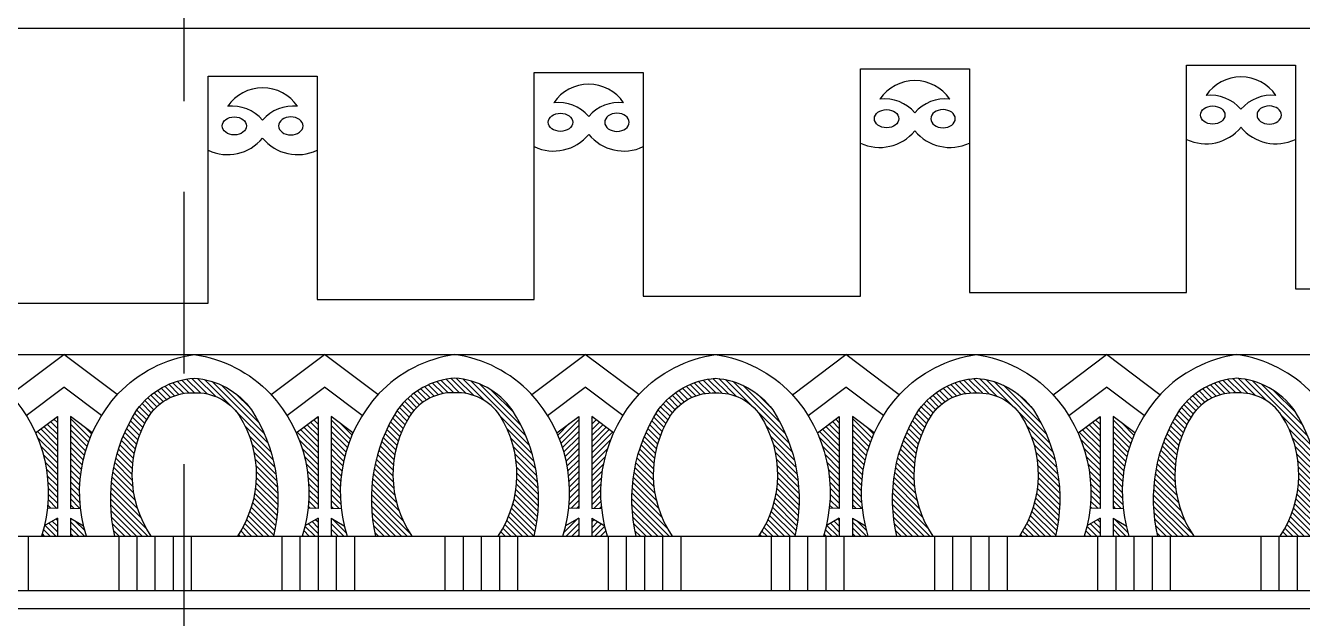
# Model space of a CAD drawing. Extents: x 128 to 2598, y 84 to 3556.
# Drawn here: x 599.9 to 951.5, y 3014.6 to 3178.1 of the extents above; entities that cross this region are included whole.
import ezdxf

# ---------------------------------------------------------------- set-up
doc = ezdxf.new("R2010")
doc.units = 0
doc.header["$LTSCALE"] = 10
doc.header["$MEASUREMENT"] = 0
doc.linetypes.add('HIDDEN', pattern=[0.375, 0.25, -0.125])
for name, color, linetype in [('3', 3, 'CONTINUOUS'), ('7', 7, 'CONTINUOUS'), ('BH', 3, 'CONTINUOUS')]:
    doc.layers.add(name, color=color, linetype=linetype)
pattern_1 = [(315, (406.9944, 4514.9137), (-0.7930399, -0.7930399), [])]
pattern_2 = [(315, (191.6896, 4514.9352), (-0.7930399, -0.7930399), [])]

msp = doc.modelspace()

# ---------------------------------------------------------------- hatches: boundary and pattern name
at = {"layer": '3'}
h = msp.add_hatch(dxfattribs=at)
h.set_pattern_fill('ANSI31', color=256, scale=8.972222, style=0)
h.set_pattern_definition(pattern_2)
h.paths.add_polyline_path([(706.22, 3037.33), (696.26, 3037.33, -0.20319), (702.33, 3072.12, -0.224863), (718.11, 3080.85, -0.224863), (733.88, 3072.12, -0.20319), (739.95, 3037.33), (729.99, 3037.33, 0.297247), (730.45, 3070.62, 0.262813), (718.11, 3076.83, 0.262813), (705.77, 3070.62, 0.297247)])
h = msp.add_hatch(dxfattribs=at)
h.set_pattern_fill('ANSI31', color=256, scale=8.972222, style=0)
h.set_pattern_definition([(315, (335.2166, 4514.9137), (-0.7930399, -0.7930399), [])])
h.paths.add_polyline_path([(811.7, 3037.31), (801.74, 3037.31, 0.297247), (802.2, 3070.6, 0.262813), (789.86, 3076.81, 0.262813), (777.51, 3070.6, 0.297247), (777.97, 3037.31), (768.01, 3037.31, -0.20319), (774.08, 3072.1, -0.224863), (789.86, 3080.83, -0.224863), (805.63, 3072.1, -0.20319)])
h = msp.add_hatch(dxfattribs=at)
h.set_pattern_fill('ANSI31', color=256, scale=8.972222, style=0)
h.set_pattern_definition(pattern_1)
h.paths.add_polyline_path([(921.53, 3037.31), (911.57, 3037.31, -0.20319), (917.64, 3072.1, -0.224863), (933.41, 3080.83, -0.224863), (949.18, 3072.1, -0.20319), (955.26, 3037.31), (945.3, 3037.31, 0.297247), (945.75, 3070.6, 0.262813), (933.41, 3076.81, 0.262813), (921.07, 3070.6, 0.297247)])
h = msp.add_hatch(dxfattribs=at)
h.set_pattern_fill('ANSI31', color=256, scale=8.972222, style=0)
h.set_pattern_definition(pattern_2)
h.paths.add_polyline_path([(608.65, 3037.33), (604.25, 3037.33, 0.018345), (605.04, 3040.16), (608.65, 3042.32)])
h.paths.add_polyline_path([(608.65, 3044.93), (605.88, 3045.08, 0.133078), (602.62, 3065.79), (608.65, 3070.32)])
h.paths.add_polyline_path([(615, 3045.08), (612.23, 3044.93), (612.23, 3070.32), (618.26, 3065.79, 0.133078)])
h.paths.add_polyline_path([(612.23, 3037.33), (612.23, 3042.32), (615.84, 3040.16, 0.018345), (616.63, 3037.33)])
h = msp.add_hatch(dxfattribs=at)
h.set_pattern_fill('ANSI31', color=256, scale=8.972222, style=0)
h.set_pattern_definition(pattern_2)
h.paths.add_polyline_path([(680.42, 3037.33), (676.03, 3037.33, 0.018345), (676.81, 3040.16), (680.42, 3042.32)])
h.paths.add_polyline_path([(680.42, 3044.93), (677.66, 3045.08, 0.133078), (674.4, 3065.79), (680.42, 3070.32)])
h.paths.add_polyline_path([(686.77, 3045.08), (684.01, 3044.93), (684.01, 3070.32), (690.04, 3065.79, 0.133078)])
h.paths.add_polyline_path([(684.01, 3037.33), (684.01, 3042.32), (687.62, 3040.16, 0.018345), (688.4, 3037.33)])
h = msp.add_hatch(dxfattribs=at)
h.set_pattern_fill('ANSI31', color=256, scale=8.972222, style=0)
h.set_pattern_definition([(225, (1244.5239, 4514.9352), (0.7930399, -0.7930399), [])])
h.paths.add_polyline_path([(755.79, 3037.33), (760.18, 3037.33, -0.018345), (759.4, 3040.16), (755.79, 3042.32)])
h.paths.add_polyline_path([(755.79, 3044.93), (758.55, 3045.08, -0.133078), (761.81, 3065.79), (755.79, 3070.32)])
h.paths.add_polyline_path([(749.44, 3045.08), (752.2, 3044.93), (752.2, 3070.32), (746.18, 3065.79, -0.133078)])
h.paths.add_polyline_path([(752.2, 3037.33), (752.2, 3042.32), (748.59, 3040.16, -0.018345), (747.81, 3037.33)])
h = msp.add_hatch(dxfattribs=at)
h.set_pattern_fill('ANSI31', color=256, scale=8.972222, style=0)
h.set_pattern_definition(pattern_1)
h.paths.add_polyline_path([(823.95, 3037.31), (819.56, 3037.31, 0.018345), (820.34, 3040.14), (823.95, 3042.3)])
h.paths.add_polyline_path([(823.95, 3044.91), (821.19, 3045.06, 0.133078), (817.93, 3065.76), (823.95, 3070.3)])
h.paths.add_polyline_path([(830.3, 3045.06), (827.54, 3044.91), (827.54, 3070.3), (833.56, 3065.76, 0.133078)])
h.paths.add_polyline_path([(827.54, 3037.31), (827.54, 3042.3), (831.15, 3040.14, 0.018345), (831.93, 3037.31)])
h = msp.add_hatch(dxfattribs=at)
h.set_pattern_fill('ANSI31', color=256, scale=8.972222, style=0)
h.set_pattern_definition(pattern_1)
h.paths.add_polyline_path([(895.73, 3037.31), (891.34, 3037.31, 0.018345), (892.12, 3040.14), (895.73, 3042.3)])
h.paths.add_polyline_path([(895.73, 3044.91), (892.97, 3045.06, 0.133078), (889.7, 3065.76), (895.73, 3070.3)])
h.paths.add_polyline_path([(902.08, 3045.06), (899.32, 3044.91), (899.32, 3070.3), (905.34, 3065.76, 0.133078)])
h.paths.add_polyline_path([(899.32, 3037.31), (899.32, 3042.3), (902.93, 3040.14, 0.018345), (903.71, 3037.31)])
at = {"layer": 'BH'}
h = msp.add_hatch(dxfattribs=at)
h.set_pattern_fill('ANSI31', color=256, scale=8.972222, style=0)
h.set_pattern_definition(pattern_2)
h.paths.add_polyline_path([(668.17, 3037.33), (658.21, 3037.33, 0.297247), (658.67, 3070.62, 0.262813), (646.33, 3076.83, 0.262813), (633.99, 3070.62, 0.297247), (634.44, 3037.33), (624.48, 3037.33, -0.20319), (630.56, 3072.12, -0.224863), (646.33, 3080.85, -0.224863), (662.1, 3072.12, -0.20319)])
h = msp.add_hatch(dxfattribs=at)
h.set_pattern_fill('ANSI31', color=256, scale=8.972222, style=0)
h.set_pattern_definition(pattern_1)
h.paths.add_polyline_path([(883.48, 3037.31), (873.52, 3037.31, 0.297247), (873.97, 3070.6, 0.262813), (861.63, 3076.81, 0.262813), (849.29, 3070.6, 0.297247), (849.75, 3037.31), (839.79, 3037.31, -0.20319), (845.86, 3072.1, -0.224863), (861.63, 3080.83, -0.224863), (877.41, 3072.1, -0.20319)])

# ---------------------------------------------------------------- linework, layer by layer
at = {"layer": '3', "linetype": 'HIDDEN', "ltscale": 20}
msp.add_line((643.59, 232.2), (643.59, 3547.57), dxfattribs=at)
at = {"layer": '3'}
for p, q in [((595.74, 3076.33), (610.44, 3087.39)), ((625.14, 3076.33), (610.44, 3087.39)), ((667.52, 3076.33), (682.22, 3087.39)), ((696.92, 3076.33), (682.22, 3087.39)), ((739.29, 3076.33), (754, 3087.39)), ((768.7, 3076.33), (754, 3087.39)), ((811.04, 3076.3), (825.74, 3087.37)), ((840.45, 3076.3), (825.74, 3087.37)), ((882.82, 3076.3), (897.52, 3087.37)), ((912.23, 3076.3), (897.52, 3087.37)), ((600.06, 3070.6), (610.44, 3078.41)), ((620.82, 3070.6), (610.44, 3078.41)), ((671.84, 3070.6), (682.22, 3078.41)), ((692.6, 3070.6), (682.22, 3078.41)), ((743.62, 3070.6), (754, 3078.41)), ((764.37, 3070.6), (754, 3078.41)), ((815.37, 3070.58), (825.74, 3078.39)), ((836.12, 3070.58), (825.74, 3078.39)), ((887.14, 3070.58), (897.52, 3078.39)), ((907.9, 3070.58), (897.52, 3078.39)), ((602.62, 3065.79), (608.65, 3070.32)), ((608.65, 3070.32), (608.65, 3044.93)), ((618.26, 3065.79), (612.23, 3070.32)), ((612.23, 3070.32), (612.23, 3044.93)), ((674.4, 3065.79), (680.42, 3070.32)), ((680.42, 3070.32), (680.42, 3044.93)), ((690.04, 3065.79), (684.01, 3070.32)), ((684.01, 3070.32), (684.01, 3044.93)), ((746.18, 3065.79), (752.2, 3070.32)), ((752.2, 3070.32), (752.2, 3044.93)), ((761.81, 3065.79), (755.79, 3070.32)), ((755.79, 3070.32), (755.79, 3044.93)), ((817.93, 3065.76), (823.95, 3070.3)), ((823.95, 3070.3), (823.95, 3044.91)), ((833.56, 3065.76), (827.54, 3070.3)), ((827.54, 3070.3), (827.54, 3044.91)), ((889.7, 3065.76), (895.73, 3070.3)), ((895.73, 3070.3), (895.73, 3044.91)), ((905.34, 3065.76), (899.32, 3070.3)), ((899.32, 3070.3), (899.32, 3044.91)), ((608.65, 3044.93), (605.88, 3045.08)), ((612.23, 3044.93), (615, 3045.08)), ((680.42, 3044.93), (677.66, 3045.08)), ((684.01, 3044.93), (686.77, 3045.08)), ((752.2, 3044.93), (749.44, 3045.08)), ((755.79, 3044.93), (758.55, 3045.08)), ((823.95, 3044.91), (821.19, 3045.06)), ((827.54, 3044.91), (830.3, 3045.06)), ((895.73, 3044.91), (892.97, 3045.06)), ((899.32, 3044.91), (902.08, 3045.06)), ((608.65, 3042.32), (605.04, 3040.16)), ((608.65, 3042.32), (608.65, 3037.33)), ((612.23, 3042.32), (612.23, 3037.33)), ((612.23, 3042.32), (615.84, 3040.16)), ((680.42, 3042.32), (676.81, 3040.16)), ((680.42, 3042.32), (680.42, 3037.33)), ((684.01, 3042.32), (687.62, 3040.16)), ((684.01, 3042.32), (684.01, 3037.33)), ((752.2, 3042.32), (748.59, 3040.16)), ((752.2, 3042.32), (752.2, 3037.33)), ((755.79, 3042.32), (755.79, 3037.33)), ((755.79, 3042.32), (759.4, 3040.16)), ((823.95, 3042.3), (820.34, 3040.14)), ((823.95, 3042.3), (823.95, 3037.31)), ((827.54, 3042.3), (827.54, 3037.31)), ((827.54, 3042.3), (831.15, 3040.14)), ((895.73, 3042.3), (892.12, 3040.14)), ((895.73, 3042.3), (895.73, 3037.31)), ((899.32, 3042.3), (902.93, 3040.14)), ((899.32, 3042.3), (899.32, 3037.31)), ((490.75, 3022.37), (1454.73, 3022.37))]:
    msp.add_line(p, q, dxfattribs=at)
for points in [[(949.55, 3167.11), (949.55, 3105.51), (1009.35, 3105.51), (1009.35, 3168.11)], [(680.15, 3164.11), (680.15, 3102.51), (739.95, 3102.51), (739.95, 3165.11)], [(769.95, 3165.11), (769.95, 3103.51), (829.75, 3103.51), (829.75, 3166.11)], [(859.75, 3166.11), (859.75, 3104.51), (919.55, 3104.51), (919.55, 3167.11)], [(590.35, 3163.11), (590.35, 3101.51), (650.15, 3101.51), (650.15, 3164.11)]]:
    msp.add_lwpolyline(points, dxfattribs=at)
for points in [[(544.85, 3037.33, -0.269333), (553.63, 3076.62, -0.168546), (574.55, 3087.37, -0.168546), (595.47, 3076.62, -0.269333), (604.25, 3037.33)], [(616.63, 3037.33, -0.269333), (625.41, 3076.62, -0.168546), (646.33, 3087.37, -0.168546), (667.25, 3076.62, -0.269333), (676.03, 3037.33)], [(747.81, 3037.33, 0.269333), (739.03, 3076.62, 0.168546), (718.11, 3087.37, 0.168546), (697.19, 3076.62, 0.269333), (688.4, 3037.33)], [(760.15, 3037.31, -0.269333), (768.93, 3076.59, -0.168546), (789.86, 3087.35, -0.168546), (810.78, 3076.59, -0.269333), (819.56, 3037.31)], [(831.93, 3037.31, -0.269333), (840.71, 3076.59, -0.168546), (861.63, 3087.35, -0.168546), (882.55, 3076.59, -0.269333), (891.34, 3037.31)], [(963.11, 3037.31, 0.269333), (954.33, 3076.59, 0.168546), (933.41, 3087.35, 0.168546), (912.49, 3076.59, 0.269333), (903.71, 3037.31)], [(624.48, 3037.33, -0.20319), (630.56, 3072.12, -0.224863), (646.33, 3080.85, -0.224863), (662.1, 3072.12, -0.20319), (668.17, 3037.33)], [(739.95, 3037.33, 0.20319), (733.88, 3072.12, 0.224863), (718.11, 3080.85, 0.224863), (702.33, 3072.12, 0.20319), (696.26, 3037.33)], [(768.01, 3037.31, -0.20319), (774.08, 3072.1, -0.224863), (789.86, 3080.83, -0.224863), (805.63, 3072.1, -0.20319), (811.7, 3037.31)], [(839.79, 3037.31, -0.20319), (845.86, 3072.1, -0.224863), (861.63, 3080.83, -0.224863), (877.41, 3072.1, -0.20319), (883.48, 3037.31)], [(955.26, 3037.31, 0.20319), (949.18, 3072.1, 0.224863), (933.41, 3080.83, 0.224863), (917.64, 3072.1, 0.20319), (911.57, 3037.31)], [(634.44, 3037.33, -0.297247), (633.99, 3070.62, -0.262813), (646.33, 3076.83, -0.262813), (658.67, 3070.62, -0.297247), (658.21, 3037.33)], [(729.99, 3037.33, 0.297247), (730.45, 3070.62, 0.262813), (718.11, 3076.83, 0.262813), (705.77, 3070.62, 0.297247), (706.22, 3037.33)], [(777.97, 3037.31, -0.297247), (777.51, 3070.6, -0.262813), (789.86, 3076.81, -0.262813), (802.2, 3070.6, -0.297247), (801.74, 3037.31)], [(849.75, 3037.31, -0.297247), (849.29, 3070.6, -0.262813), (861.63, 3076.81, -0.262813), (873.97, 3070.6, -0.297247), (873.52, 3037.31)], [(945.3, 3037.31, 0.297247), (945.75, 3070.6, 0.262813), (933.41, 3076.81, 0.262813), (921.07, 3070.6, 0.297247), (921.53, 3037.31)]]:
    msp.add_lwpolyline(points, format="xyb", dxfattribs=at)
at = {"layer": '7'}
for p, q in [((345.75, 3177.37), (1233.39, 3177.37)), ((410.75, 3177.37), (1448.32, 3177.37)), ((410.75, 3087.37), (1448.65, 3087.37)), ((470.75, 3037.37), (1452.89, 3037.37)), ((490.75, 3017.37), (1455.4, 3017.37))]:
    msp.add_line(p, q, dxfattribs=at)
at = {"layer": 'BH'}
for p, q in [((739.95, 3165.11), (769.95, 3165.11)), ((829.75, 3166.11), (859.75, 3166.11)), ((919.55, 3167.11), (949.55, 3167.11)), ((650.15, 3164.11), (680.15, 3164.11)), ((600.59, 3037.37), (600.59, 3022.37)), ((625.52, 3037.37), (625.52, 3022.37)), ((630.52, 3037.37), (630.52, 3022.37)), ((635.52, 3037.37), (635.52, 3022.37)), ((640.52, 3037.37), (640.52, 3022.37)), ((645.52, 3037.37), (645.52, 3022.37)), ((670.44, 3037.37), (670.44, 3022.37)), ((675.44, 3037.37), (675.44, 3022.37)), ((680.44, 3037.37), (680.44, 3022.37)), ((685.44, 3037.37), (685.44, 3022.37)), ((690.44, 3037.37), (690.44, 3022.37)), ((715.37, 3037.37), (715.37, 3022.37)), ((720.37, 3037.37), (720.37, 3022.37)), ((725.37, 3037.37), (725.37, 3022.37)), ((730.37, 3037.37), (730.37, 3022.37)), ((735.37, 3037.37), (735.37, 3022.37)), ((760.29, 3037.37), (760.29, 3022.37)), ((765.29, 3037.37), (765.29, 3022.37)), ((770.29, 3037.37), (770.29, 3022.37)), ((775.29, 3037.37), (775.29, 3022.37)), ((780.29, 3037.37), (780.29, 3022.37)), ((805.22, 3037.37), (805.22, 3022.37)), ((810.22, 3037.37), (810.22, 3022.37)), ((815.22, 3037.37), (815.22, 3022.37)), ((820.22, 3037.37), (820.22, 3022.37)), ((825.22, 3037.37), (825.22, 3022.37)), ((850.14, 3037.37), (850.14, 3022.37)), ((855.14, 3037.37), (855.14, 3022.37)), ((860.14, 3037.37), (860.14, 3022.37)), ((865.14, 3037.37), (865.14, 3022.37)), ((870.14, 3037.37), (870.14, 3022.37)), ((895.07, 3037.37), (895.07, 3022.37)), ((900.07, 3037.37), (900.07, 3022.37)), ((905.07, 3037.37), (905.07, 3022.37)), ((910.07, 3037.37), (910.07, 3022.37)), ((915.07, 3037.37), (915.07, 3022.37)), ((939.99, 3037.37), (939.99, 3022.37)), ((944.99, 3037.37), (944.99, 3022.37)), ((949.99, 3037.37), (949.99, 3022.37))]:
    msp.add_line(p, q, dxfattribs=at)
for centre, radius, start, end in [((754.95, 3150.25), 11.63, 34.244, 145.756), ((844.75, 3151.25), 11.63, 34.244, 145.756), ((934.55, 3152.25), 11.63, 34.244, 145.756), ((665.15, 3149.25), 11.63, 34.244, 145.756), ((836.31, 3146.73), 11.13, 40.74, 96.0914), ((853.18, 3146.73), 11.13, 83.9086, 139.26), ((926.11, 3147.73), 11.13, 40.74, 96.0914), ((942.98, 3147.73), 11.13, 83.9086, 139.26), ((656.71, 3144.73), 11.13, 40.74, 96.0914), ((673.58, 3144.73), 11.13, 83.9086, 139.26), ((746.51, 3145.73), 11.13, 40.74, 96.0914), ((763.38, 3145.73), 11.13, 83.9086, 139.26), ((655.51, 3154.91), 12.44, 244.4693, 320.8178), ((674.79, 3154.91), 12.44, 219.1822, 295.5307), ((745.31, 3155.91), 12.44, 244.4693, 320.8178), ((764.59, 3155.91), 12.44, 219.1822, 295.5307), ((835.11, 3156.91), 12.44, 244.4693, 320.8178), ((854.39, 3156.91), 12.44, 219.1822, 295.5307), ((924.91, 3157.91), 12.44, 244.4693, 320.8178), ((944.19, 3157.91), 12.44, 219.1822, 295.5307)]:
    msp.add_arc(centre, radius, start, end, dxfattribs=at)
for centre in [(747.17, 3151.39), (836.97, 3152.39), (926.77, 3153.39), (657.37, 3150.39)]:
    msp.add_ellipse(centre, major_axis=(-3.36, 0), ratio=0.741913, dxfattribs=at)
at = {"layer": 'BH', "extrusion": (0, 0, -1)}
for centre in [(762.72, 3151.39), (852.52, 3152.39), (942.32, 3153.39), (672.92, 3150.39)]:
    msp.add_ellipse(centre, major_axis=(3.36, 0), ratio=0.741913, dxfattribs=at)

doc.saveas('drawing.dxf')
